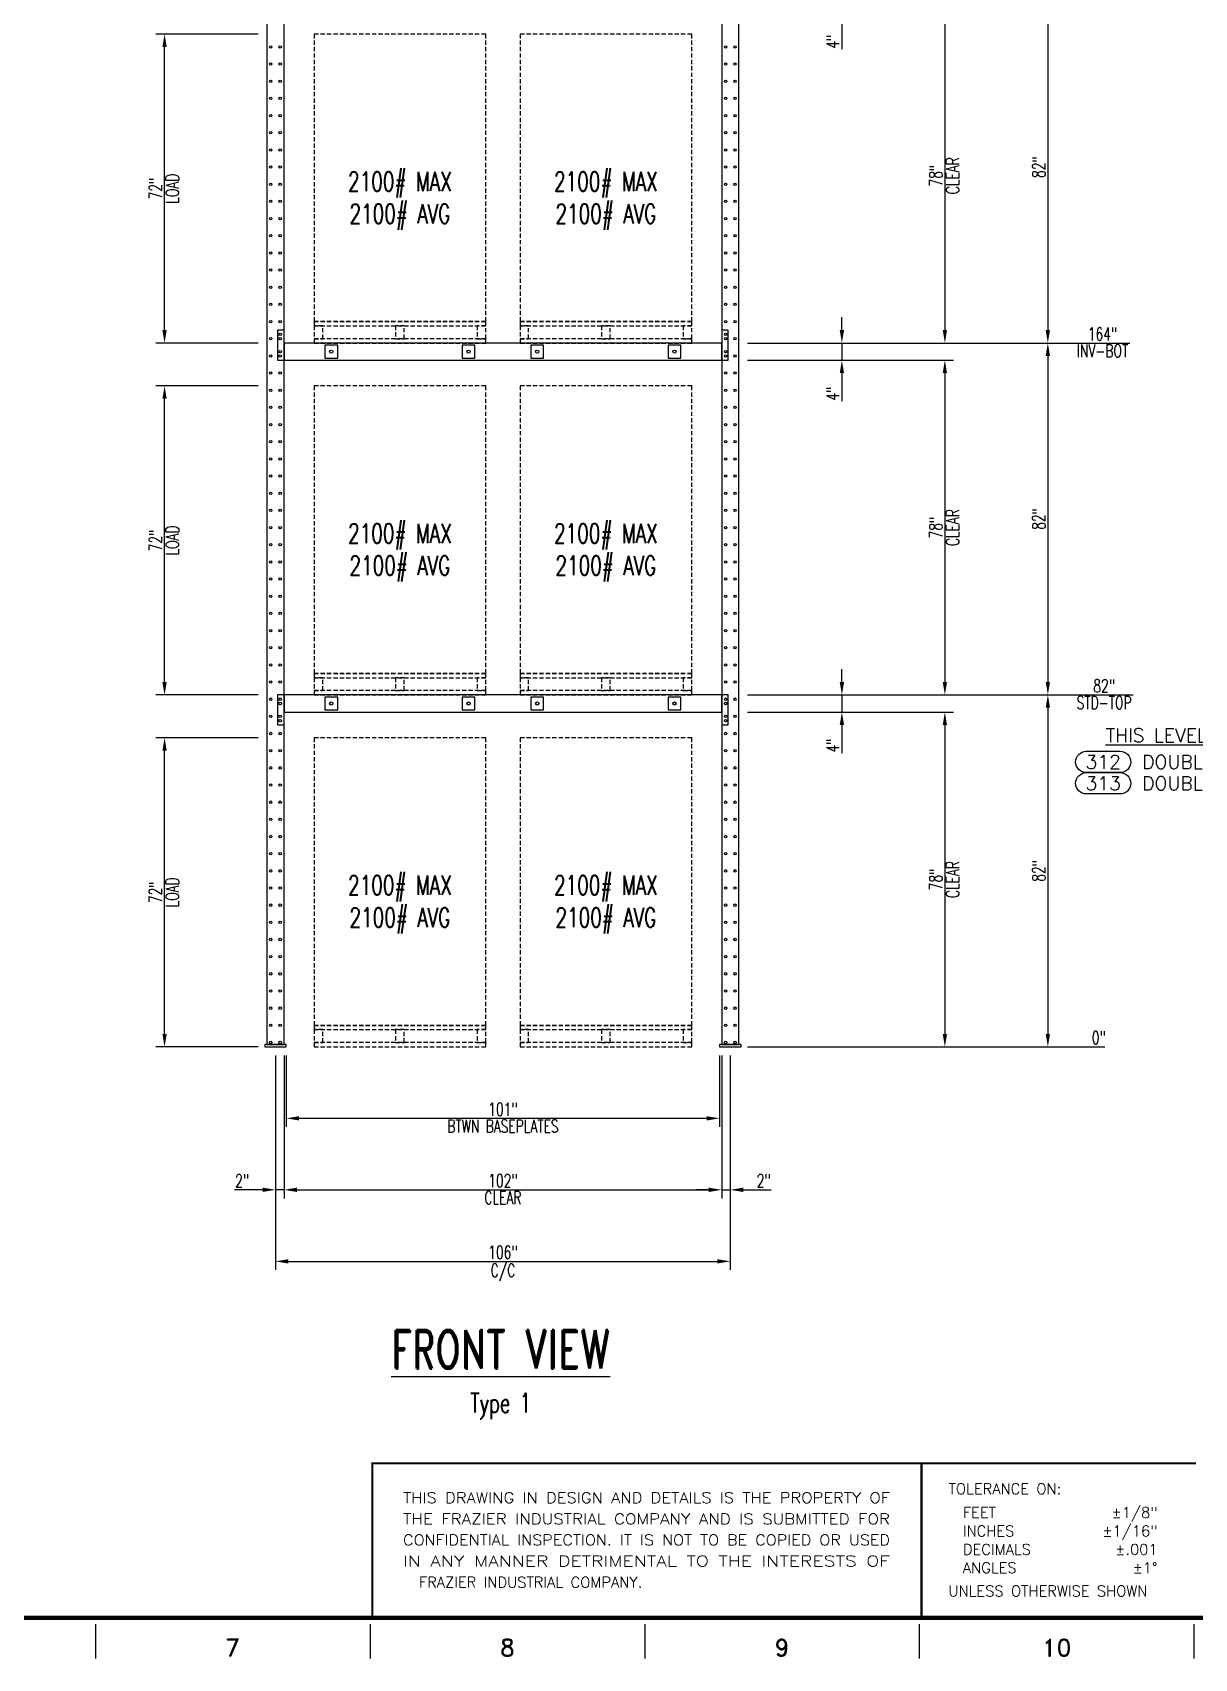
# Model space of a CAD drawing. Extents: x -74 to 970, y -160 to 534.
# Drawn here: x 305.7 to 576.5, y -142.5 to 236.4 of the extents above; entities that cross this region are included whole.
import ezdxf
from ezdxf.enums import TextEntityAlignment as Align

# ---------------------------------------------------------------- set-up
doc = ezdxf.new("R2010")
doc.units = 0
doc.header["$LTSCALE"] = 8
doc.header["$MEASUREMENT"] = 0
doc.linetypes.add('HIDDEN2', pattern=[0.1875, 0.125, -0.0625])
doc.layers.get('DEFPOINTS').update_dxf_attribs({"linetype": 'CONTINUOUS'})
for name, color, linetype in [('BORD', 15, 'CONTINUOUS'), ('FDIM', 2, 'CONTINUOUS'), ('RACKDIM', 7, 'CONTINUOUS'), ('RACKLABEL', 7, 'CONTINUOUS'), ('RACKLOAD', 254, 'HIDDEN2'), ('RACKPALLET', 254, 'HIDDEN2'), ('RACKSHELF', 20, 'CONTINUOUS'), ('RACKUPRIGHT', 180, 'CONTINUOUS'), ('TEXTL', 3, 'CONTINUOUS')]:
    doc.layers.add(name, color=color, linetype=linetype)
doc.styles.add('2thirds', font='romans.shx', dxfattribs={"width": 0.7})
doc.styles.add('DCMARCH', font='stylu.ttf', dxfattribs={"width": 0.75, "oblique": 15})
doc.styles.add('ROMAND', font='ROMAND')
doc.styles.add('SIMPLEX', font='SIMPLEX')
doc.styles.add('TXT06', font='ROMAND', dxfattribs={"bigfont": 'SPECIAL'})
doc.dimstyles.new('2tfrac16', dxfattribs={"dimscale": 32, "dimtxt": 0.0938, "dimasz": 0.0938, "dimexe": 0.0625, "dimexo": 0.0625, "dimgap": 0.01, "dimtad": 1, "dimdec": 4, "dimzin": 1, "dimdsep": 46, "dimlunit": 5, "dimtxsty": '2thirds', "dimcen": 0.09, "dimclrd": 256, "dimclre": 256, "dimclrt": 256, "dimadec": 0, "dimazin": 0, "dimtfac": 0.75, "dimtdec": 4, "dimtmove": 0, "dimatfit": 0, "dimfxl": 1, "dimfrac": 2, "dimtolj": 1, "dimtzin": 0, "dimarcsym": 0})

# ---------------------------------------------------------------- blocks, each defined once
blk = doc.blocks.new('*D39')
at = {"layer": 'DEFPOINTS', "color": 0}
for p in [(362.32, 0), (468.32, 0), (468.32, -50)]:
    blk.add_point(p, dxfattribs=at)
at = {"layer": 'RACKDIM', "lineweight": -2}
for p, q in [((362.32, -2), (362.32, -52)), ((468.32, -2), (468.32, -52)), ((365.32, -50), (465.31, -50))]:
    blk.add_line(p, q, dxfattribs=at)
at = {"layer": 'RACKDIM'}
for points in [[(365.32, -49.5), (365.32, -50.5), (362.32, -50)], [(465.31, -49.5), (465.31, -50.5), (468.32, -50)]]:
    blk.add_solid(points, dxfattribs=at)
at = {"layer": 'RACKDIM', "char_height": 3.002, "attachment_point": 5, "style": '2thirds'}
for s, insert in [('\\A1;106"', (415.32, -47.89)), ('\\A1;C/C', (415.32, -52.61))]:
    blk.add_mtext(s, dxfattribs=dict(at, insert=insert))
blk = doc.blocks.new('*D40')
at = {"layer": 'DEFPOINTS', "color": 0}
for p in [(364.32, 0), (466.32, 0), (466.32, -33.33)]:
    blk.add_point(p, dxfattribs=at)
at = {"layer": 'RACKDIM', "lineweight": -2}
for p, q in [((364.32, -2), (364.32, -35.33)), ((466.32, -2), (466.32, -35.33)), ((367.32, -33.33), (463.31, -33.33))]:
    blk.add_line(p, q, dxfattribs=at)
at = {"layer": 'RACKDIM'}
for points in [[(367.32, -32.83), (367.32, -33.83), (364.32, -33.33)], [(463.31, -32.83), (463.31, -33.83), (466.32, -33.33)]]:
    blk.add_solid(points, dxfattribs=at)
at = {"layer": 'RACKDIM', "char_height": 3.002, "attachment_point": 5, "style": '2thirds'}
for s, insert in [('\\A1;102"', (415.32, -31.22)), ('\\A1;CLEAR', (415.32, -35.15))]:
    blk.add_mtext(s, dxfattribs=dict(at, insert=insert))
blk = doc.blocks.new('*D41')
at = {"layer": 'DEFPOINTS', "color": 0}
for p in [(362.32, 0), (364.32, 0), (362.32, -33.33)]:
    blk.add_point(p, dxfattribs=at)
at = {"layer": 'RACKDIM', "lineweight": -2}
for p, q in [((362.32, -2), (362.32, -35.33)), ((364.32, -2), (364.32, -35.33)), ((359.31, -33.33), (352.77, -33.33)), ((364.32, -33.33), (362.32, -33.33)), ((367.32, -33.33), (370.32, -33.33))]:
    blk.add_line(p, q, dxfattribs=at)
at = {"layer": 'RACKDIM'}
for points in [[(359.31, -32.83), (359.31, -33.83), (362.32, -33.33)], [(367.32, -32.83), (367.32, -33.83), (364.32, -33.33)]]:
    blk.add_solid(points, dxfattribs=at)
at = {"layer": 'RACKDIM', "insert": (354.54, -31.22), "char_height": 3.002, "attachment_point": 5, "style": '2thirds'}
blk.add_mtext('\\A1;2"', dxfattribs=at)
blk = doc.blocks.new('*D42')
at = {"layer": 'DEFPOINTS', "color": 0}
for p in [(466.32, 0), (468.32, 0), (468.32, -33.33)]:
    blk.add_point(p, dxfattribs=at)
at = {"layer": 'RACKDIM', "lineweight": -2}
for p, q in [((466.32, -2), (466.32, -35.33)), ((468.32, -2), (468.32, -35.33)), ((463.31, -33.33), (460.31, -33.33)), ((466.32, -33.33), (468.32, -33.33)), ((471.32, -33.33), (477.86, -33.33))]:
    blk.add_line(p, q, dxfattribs=at)
at = {"layer": 'RACKDIM'}
for points in [[(463.31, -32.83), (463.31, -33.83), (466.32, -33.33)], [(471.32, -32.83), (471.32, -33.83), (468.32, -33.33)]]:
    blk.add_solid(points, dxfattribs=at)
at = {"layer": 'RACKDIM', "insert": (476.09, -31.22), "char_height": 3.002, "attachment_point": 5, "style": '2thirds'}
blk.add_mtext('\\A1;2"', dxfattribs=at)
blk = doc.blocks.new('*D43')
at = {"layer": 'DEFPOINTS', "color": 0}
for p in [(364.82, 0), (465.82, 0), (465.82, -16.67)]:
    blk.add_point(p, dxfattribs=at)
at = {"layer": 'RACKDIM', "lineweight": -2}
for p, q in [((364.82, -2), (364.82, -18.67)), ((465.82, -2), (465.82, -18.67)), ((367.82, -16.67), (462.81, -16.67))]:
    blk.add_line(p, q, dxfattribs=at)
at = {"layer": 'RACKDIM'}
for points in [[(367.82, -16.17), (367.82, -17.17), (364.82, -16.67)], [(462.81, -16.17), (462.81, -17.17), (465.82, -16.67)]]:
    blk.add_solid(points, dxfattribs=at)
at = {"layer": 'RACKDIM', "attachment_point": 5, "style": '2thirds'}
for s, insert, char_height in [('\\A1;101"', (415.32, -14.56), 3.002), ('\\A1;BTWN BASEPLATES', (415.32, -18.49), 3.0016)]:
    blk.add_mtext(s, dxfattribs=dict(at, insert=insert, char_height=char_height))
blk = doc.blocks.new('*D44')
at = {"layer": 'DEFPOINTS', "color": 0}
for p in [(364.32, 0), (470.82, 0), (552.41, 0)]:
    blk.add_point(p, dxfattribs=at)
at = {"layer": 'RACKDIM', "lineweight": -2}
blk.add_line((472.82, 0), (555.63, 0), dxfattribs=at)
at = {"layer": 'RACKDIM', "char_height": 3.002, "attachment_point": 5, "style": '2thirds'}
for s, insert in [('\\A1;0"', (554.18, 2.11)), ('\\A1;', (554.18, -1.82))]:
    blk.add_mtext(s, dxfattribs=dict(at, insert=insert))
blk = doc.blocks.new('*D45')
at = {"layer": 'DEFPOINTS', "color": 0}
for p in [(336.47, 72), (360.32, 72), (360.32, 0)]:
    blk.add_point(p, dxfattribs=at)
at = {"layer": 'RACKDIM', "lineweight": -2}
for p, q in [((358.32, 72), (334.47, 72)), ((336.47, 3), (336.47, 69)), ((358.32, 0), (334.47, 0))]:
    blk.add_line(p, q, dxfattribs=at)
at = {"layer": 'RACKDIM'}
for points in [[(335.97, 69), (336.97, 69), (336.47, 72)], [(335.97, 3), (336.97, 3), (336.47, 0)]]:
    blk.add_solid(points, dxfattribs=at)
at = {"layer": 'RACKDIM', "char_height": 3.002, "attachment_point": 5, "rotation": 89.9998, "style": '2thirds'}
for s, insert in [('\\A1;72"', (334.36, 36)), ('\\A1;LOAD', (338.29, 36))]:
    blk.add_mtext(s, dxfattribs=dict(at, insert=insert))
blk = doc.blocks.new('*D46')
at = {"layer": 'DEFPOINTS', "color": 0}
for p in [(470.32, 82), (470.32, 78), (494.32, 78)]:
    blk.add_point(p, dxfattribs=at)
at = {"layer": 'RACKDIM', "lineweight": -2}
for p, q in [((494.32, 85), (494.32, 88)), ((472.32, 82), (496.32, 82)), ((494.32, 82), (494.32, 78)), ((472.32, 78), (496.32, 78)), ((494.32, 75), (494.32, 68.46))]:
    blk.add_line(p, q, dxfattribs=at)
at = {"layer": 'RACKDIM'}
for points in [[(493.82, 85), (494.82, 85), (494.32, 82)], [(493.82, 75), (494.82, 75), (494.32, 78)]]:
    blk.add_solid(points, dxfattribs=at)
at = {"layer": 'RACKDIM', "insert": (492.21, 70.23), "char_height": 3.002, "attachment_point": 5, "rotation": 89.9998, "style": '2thirds'}
blk.add_mtext('\\A1;4"', dxfattribs=at)
blk = doc.blocks.new('*D47')
at = {"layer": 'DEFPOINTS', "color": 0}
for p in [(470.32, 78), (470.32, 0), (518.32, 0)]:
    blk.add_point(p, dxfattribs=at)
at = {"layer": 'RACKDIM', "lineweight": -2}
for p, q in [((472.32, 78), (520.32, 78)), ((518.32, 75), (518.32, 3)), ((472.32, 0), (520.32, 0))]:
    blk.add_line(p, q, dxfattribs=at)
at = {"layer": 'RACKDIM'}
for points in [[(517.82, 75), (518.82, 75), (518.32, 78)], [(517.82, 3), (518.82, 3), (518.32, 0)]]:
    blk.add_solid(points, dxfattribs=at)
at = {"layer": 'RACKDIM', "char_height": 3.002, "attachment_point": 5, "rotation": 89.9998, "style": '2thirds'}
for s, insert in [('\\A1;CLEAR', (520.14, 39)), ('\\A1;78"', (516.21, 39))]:
    blk.add_mtext(s, dxfattribs=dict(at, insert=insert))
blk = doc.blocks.new('*D48')
at = {"layer": 'DEFPOINTS', "color": 0}
for p in [(470.32, 82), (470.32, 0), (542.32, 0)]:
    blk.add_point(p, dxfattribs=at)
at = {"layer": 'RACKDIM', "lineweight": -2}
for p, q in [((472.32, 82), (544.32, 82)), ((542.32, 79), (542.32, 3)), ((472.32, 0), (544.32, 0))]:
    blk.add_line(p, q, dxfattribs=at)
at = {"layer": 'RACKDIM'}
for points in [[(541.82, 79), (542.82, 79), (542.32, 82)], [(541.82, 3), (542.82, 3), (542.32, 0)]]:
    blk.add_solid(points, dxfattribs=at)
at = {"layer": 'RACKDIM', "insert": (540.21, 41), "char_height": 3.002, "attachment_point": 5, "rotation": 89.9998, "style": '2thirds'}
blk.add_mtext('\\A1;82"', dxfattribs=at)
blk = doc.blocks.new('*D49')
at = {"layer": 'DEFPOINTS', "color": 0}
for p in [(470.32, 82), (548.32, 82), (364.32, 0)]:
    blk.add_point(p, dxfattribs=at)
at = {"layer": 'RACKDIM', "lineweight": -2}
blk.add_line((472.32, 82), (562.24, 82), dxfattribs=at)
at = {"layer": 'RACKDIM', "attachment_point": 5, "style": '2thirds'}
for s, insert, char_height in [('\\A1;82"', (555.44, 84.11), 3.002), ('\\A1;STD-TOP', (555.44, 80.18), 3.0016)]:
    blk.add_mtext(s, dxfattribs=dict(at, insert=insert, char_height=char_height))
blk = doc.blocks.new('*D50')
at = {"layer": 'DEFPOINTS', "color": 0}
for p in [(336.47, 154), (360.32, 154), (360.32, 82)]:
    blk.add_point(p, dxfattribs=at)
at = {"layer": 'RACKDIM', "lineweight": -2}
for p, q in [((358.32, 154), (334.47, 154)), ((336.47, 85), (336.47, 151)), ((358.32, 82), (334.47, 82))]:
    blk.add_line(p, q, dxfattribs=at)
at = {"layer": 'RACKDIM'}
for points in [[(335.97, 151), (336.97, 151), (336.47, 154)], [(335.97, 85), (336.97, 85), (336.47, 82)]]:
    blk.add_solid(points, dxfattribs=at)
at = {"layer": 'RACKDIM', "char_height": 3.002, "attachment_point": 5, "rotation": 89.9998, "style": '2thirds'}
for s, insert in [('\\A1;72"', (334.36, 118)), ('\\A1;LOAD', (338.29, 118))]:
    blk.add_mtext(s, dxfattribs=dict(at, insert=insert))
blk = doc.blocks.new('*D51')
at = {"layer": 'DEFPOINTS', "color": 0}
for p in [(470.32, 164), (470.32, 160), (494.32, 160)]:
    blk.add_point(p, dxfattribs=at)
at = {"layer": 'RACKDIM', "lineweight": -2}
for p, q in [((494.32, 167), (494.32, 170)), ((472.32, 164), (496.32, 164)), ((494.32, 164), (494.32, 160)), ((472.32, 160), (496.32, 160)), ((494.32, 157), (494.32, 150.46))]:
    blk.add_line(p, q, dxfattribs=at)
at = {"layer": 'RACKDIM'}
for points in [[(493.82, 167), (494.82, 167), (494.32, 164)], [(493.82, 157), (494.82, 157), (494.32, 160)]]:
    blk.add_solid(points, dxfattribs=at)
at = {"layer": 'RACKDIM', "insert": (492.21, 152.23), "char_height": 3.002, "attachment_point": 5, "rotation": 89.9998, "style": '2thirds'}
blk.add_mtext('\\A1;4"', dxfattribs=at)
blk = doc.blocks.new('*D52')
at = {"layer": 'DEFPOINTS', "color": 0}
for p in [(470.32, 160), (470.32, 82), (518.32, 82)]:
    blk.add_point(p, dxfattribs=at)
at = {"layer": 'RACKDIM', "lineweight": -2}
for p, q in [((472.32, 160), (520.32, 160)), ((518.32, 157), (518.32, 85)), ((472.32, 82), (520.32, 82))]:
    blk.add_line(p, q, dxfattribs=at)
at = {"layer": 'RACKDIM'}
for points in [[(517.82, 157), (518.82, 157), (518.32, 160)], [(517.82, 85), (518.82, 85), (518.32, 82)]]:
    blk.add_solid(points, dxfattribs=at)
at = {"layer": 'RACKDIM', "char_height": 3.002, "attachment_point": 5, "rotation": 89.9998, "style": '2thirds'}
for s, insert in [('\\A1;CLEAR', (520.14, 121)), ('\\A1;78"', (516.21, 121))]:
    blk.add_mtext(s, dxfattribs=dict(at, insert=insert))
blk = doc.blocks.new('*D53')
at = {"layer": 'DEFPOINTS', "color": 0}
for p in [(470.32, 164), (470.32, 82), (542.32, 82)]:
    blk.add_point(p, dxfattribs=at)
at = {"layer": 'RACKDIM', "lineweight": -2}
for p, q in [((472.32, 164), (544.32, 164)), ((542.32, 161), (542.32, 85)), ((472.32, 82), (544.32, 82))]:
    blk.add_line(p, q, dxfattribs=at)
at = {"layer": 'RACKDIM'}
for points in [[(541.82, 161), (542.82, 161), (542.32, 164)], [(541.82, 85), (542.82, 85), (542.32, 82)]]:
    blk.add_solid(points, dxfattribs=at)
at = {"layer": 'RACKDIM', "insert": (540.21, 123), "char_height": 3.002, "attachment_point": 5, "rotation": 89.9998, "style": '2thirds'}
blk.add_mtext('\\A1;82"', dxfattribs=at)
blk = doc.blocks.new('*D54')
at = {"layer": 'DEFPOINTS', "color": 0}
for p in [(470.32, 164), (548.32, 164), (364.32, 0)]:
    blk.add_point(p, dxfattribs=at)
at = {"layer": 'RACKDIM', "lineweight": -2}
blk.add_line((472.32, 164), (561.44, 164), dxfattribs=at)
at = {"layer": 'RACKDIM', "attachment_point": 5, "style": '2thirds'}
for s, insert, char_height in [('\\A1;164"', (555.04, 166.11), 3.002), ('\\A1;INV-BOT', (555.04, 162.18), 3.0016)]:
    blk.add_mtext(s, dxfattribs=dict(at, insert=insert, char_height=char_height))
blk = doc.blocks.new('*D55')
at = {"layer": 'DEFPOINTS', "color": 0}
for p in [(336.47, 236), (360.32, 236), (360.32, 164)]:
    blk.add_point(p, dxfattribs=at)
at = {"layer": 'RACKDIM', "lineweight": -2}
for p, q in [((358.32, 236), (334.47, 236)), ((336.47, 167), (336.47, 233)), ((358.32, 164), (334.47, 164))]:
    blk.add_line(p, q, dxfattribs=at)
at = {"layer": 'RACKDIM'}
for points in [[(335.97, 233), (336.97, 233), (336.47, 236)], [(335.97, 167), (336.97, 167), (336.47, 164)]]:
    blk.add_solid(points, dxfattribs=at)
at = {"layer": 'RACKDIM', "char_height": 3.002, "attachment_point": 5, "rotation": 89.9998, "style": '2thirds'}
for s, insert in [('\\A1;72"', (334.36, 200)), ('\\A1;LOAD', (338.29, 200))]:
    blk.add_mtext(s, dxfattribs=dict(at, insert=insert))
blk = doc.blocks.new('*D56')
at = {"layer": 'DEFPOINTS', "color": 0}
for p in [(470.32, 246), (470.32, 242), (494.32, 242)]:
    blk.add_point(p, dxfattribs=at)
at = {"layer": 'RACKDIM', "lineweight": -2}
for p, q in [((494.32, 249), (494.32, 252)), ((472.32, 246), (496.32, 246)), ((494.32, 246), (494.32, 242)), ((472.32, 242), (496.32, 242)), ((494.32, 239), (494.32, 232.46))]:
    blk.add_line(p, q, dxfattribs=at)
at = {"layer": 'RACKDIM'}
for points in [[(493.82, 249), (494.82, 249), (494.32, 246)], [(493.82, 239), (494.82, 239), (494.32, 242)]]:
    blk.add_solid(points, dxfattribs=at)
at = {"layer": 'RACKDIM', "insert": (492.21, 234.23), "char_height": 3.002, "attachment_point": 5, "rotation": 89.9998, "style": '2thirds'}
blk.add_mtext('\\A1;4"', dxfattribs=at)
blk = doc.blocks.new('*D57')
at = {"layer": 'DEFPOINTS', "color": 0}
for p in [(470.32, 242), (470.32, 164), (518.32, 164)]:
    blk.add_point(p, dxfattribs=at)
at = {"layer": 'RACKDIM', "lineweight": -2}
for p, q in [((472.32, 242), (520.32, 242)), ((518.32, 239), (518.32, 167)), ((472.32, 164), (520.32, 164))]:
    blk.add_line(p, q, dxfattribs=at)
at = {"layer": 'RACKDIM'}
for points in [[(517.82, 239), (518.82, 239), (518.32, 242)], [(517.82, 167), (518.82, 167), (518.32, 164)]]:
    blk.add_solid(points, dxfattribs=at)
at = {"layer": 'RACKDIM', "char_height": 3.002, "attachment_point": 5, "rotation": 89.9998, "style": '2thirds'}
for s, insert in [('\\A1;78"', (516.21, 203)), ('\\A1;CLEAR', (520.14, 203))]:
    blk.add_mtext(s, dxfattribs=dict(at, insert=insert))
blk = doc.blocks.new('*D58')
at = {"layer": 'DEFPOINTS', "color": 0}
for p in [(470.32, 246), (470.32, 164), (542.32, 164)]:
    blk.add_point(p, dxfattribs=at)
at = {"layer": 'RACKDIM', "lineweight": -2}
for p, q in [((472.32, 246), (544.32, 246)), ((542.32, 243), (542.32, 167)), ((472.32, 164), (544.32, 164))]:
    blk.add_line(p, q, dxfattribs=at)
at = {"layer": 'RACKDIM'}
for points in [[(541.82, 243), (542.82, 243), (542.32, 246)], [(541.82, 167), (542.82, 167), (542.32, 164)]]:
    blk.add_solid(points, dxfattribs=at)
at = {"layer": 'RACKDIM', "insert": (540.21, 205), "char_height": 3.002, "attachment_point": 5, "rotation": 89.9998, "style": '2thirds'}
blk.add_mtext('\\A1;82"', dxfattribs=at)
blk = doc.blocks.new('*D59')
at = {"layer": 'DEFPOINTS', "color": 0}
for p in [(470.32, 246), (548.32, 246), (364.32, 0)]:
    blk.add_point(p, dxfattribs=at)
at = {"layer": 'RACKDIM', "lineweight": -2}
blk.add_line((472.32, 246), (562.24, 246), dxfattribs=at)
at = {"layer": 'RACKDIM', "attachment_point": 5, "style": '2thirds'}
for s, insert, char_height in [('\\A1;246"', (555.44, 248.11), 3.002), ('\\A1;STD-TOP', (555.44, 244.18), 3.0016)]:
    blk.add_mtext(s, dxfattribs=dict(at, insert=insert, char_height=char_height))
blk = doc.blocks.new('*D64')
at = {"layer": 'DEFPOINTS', "color": 0}
for p in [(470.32, 328), (548.32, 328), (364.32, 0)]:
    blk.add_point(p, dxfattribs=at)
at = {"layer": 'RACKDIM', "lineweight": -2}
blk.add_line((472.32, 328), (561.44, 328), dxfattribs=at)
at = {"layer": 'RACKDIM', "attachment_point": 5, "style": '2thirds'}
for s, insert, char_height in [('\\A1;328"', (555.04, 330.11), 3.002), ('\\A1;INV-BOT', (555.04, 326.18), 3.0016)]:
    blk.add_mtext(s, dxfattribs=dict(at, insert=insert, char_height=char_height))
blk = doc.blocks.new('*D69')
at = {"layer": 'DEFPOINTS', "color": 0}
for p in [(470.32, 410), (548.32, 410), (364.32, 0)]:
    blk.add_point(p, dxfattribs=at)
at = {"layer": 'RACKDIM', "lineweight": -2}
blk.add_line((472.32, 410), (562.24, 410), dxfattribs=at)
at = {"layer": 'RACKDIM', "attachment_point": 5, "style": '2thirds'}
for s, insert, char_height in [('\\A1;410"', (555.44, 412.11), 3.002), ('\\A1;STD-TOP', (555.44, 408.18), 3.0016)]:
    blk.add_mtext(s, dxfattribs=dict(at, insert=insert, char_height=char_height))
blk = doc.blocks.new('*D76')
at = {"layer": 'DEFPOINTS', "color": 0}
for p in [(330.47, 482), (360.32, 482), (364.32, 0)]:
    blk.add_point(p, dxfattribs=at)
at = {"layer": 'RACKDIM', "lineweight": -2}
for p, q in [((336.47, 482), (314.74, 482)), ((342.47, 482), (336.47, 482)), ((358.32, 482), (342.47, 482))]:
    blk.add_line(p, q, dxfattribs=at)
at = {"layer": 'RACKDIM', "char_height": 3.002, "attachment_point": 5, "style": '2thirds'}
for s, insert in [('\\A1;482"', (322.44, 484.11)), ('\\A1;TOP OF\\PTOP LOAD', (322.44, 477.68))]:
    blk.add_mtext(s, dxfattribs=dict(at, insert=insert))
blk = doc.blocks.new('*D77')
at = {"layer": 'DEFPOINTS', "color": 0}
for p in [(490.32, 488), (518.32, 488), (364.32, 0)]:
    blk.add_point(p, dxfattribs=at)
at = {"layer": 'RACKDIM', "lineweight": -2}
blk.add_line((492.32, 488), (545.75, 488), dxfattribs=at)
at = {"layer": 'RACKDIM', "attachment_point": 5, "style": '2thirds'}
for s, insert, char_height in [('\\A1;???', (532.19, 489.82), 3.002), ('\\A1;OVERHEAD CLEAR', (532.19, 486.18), 3.0016)]:
    blk.add_mtext(s, dxfattribs=dict(at, insert=insert, char_height=char_height))
blk = doc.blocks.new('sbord_d')
at = {"layer": 'BORD'}
for p, q in [((12, -0.062), (12, -0.312)), ((14, -0.062), (14, -0.312)), ((16, -0.062), (16, -0.312)), ((18, -0.062), (18, -0.312)), ((20, -0.062), (20, -0.312))]:
    blk.add_line(p, q, dxfattribs=at)
at = {"layer": 'BORD', "const_width": 0.0313}
blk.add_lwpolyline([(-0.016, -0.016), (32.016, -0.016), (32.016, 20.016), (-0.016, 20.016)], close=True, dxfattribs=at)
at = {"layer": 'BORD', "const_width": 0.0156}
for points in [[(18.016, 1.109), (14.016, 1.109), (14.016, -0.016)], [(20.016, 1.109), (18.016, 1.109), (18.016, -0.016)]]:
    blk.add_lwpolyline(points, dxfattribs=at)
at = {"layer": 'BORD', "style": 'SIMPLEX'}
for s, height, p in [('TOLERANCE ON:', 0.07812, (18.213, 0.884)), ('FEET', 0.0781, (18.317, 0.711)), ('INCHES', 0.0781, (18.317, 0.577)), ('DECIMALS', 0.0781, (18.317, 0.443)), ('ANGLES', 0.0781, (18.317, 0.309)), ('UNLESS OTHERWISE SHOWN', 0.07812, (18.212, 0.14))]:
    blk.add_text(s, height=height, dxfattribs=at).set_placement(p)
for s, width, p, p2 in [('THIS DRAWING IN DESIGN AND DETAILS IS THE PROPERTY OF', 0.958828, (14.24, 0.819), (17.786, 0.819)), ('THE FRAZIER INDUSTRIAL COMPANY AND IS SUBMITTED FOR', 0.982552, (14.24, 0.665), (17.786, 0.665)), ('CONFIDENTIAL INSPECTION. IT IS NOT TO BE COPIED OR USED', 0.947391, (14.24, 0.512), (17.786, 0.512)), ('IN ANY MANNER DETRIMENTAL TO THE INTERESTS OF', 1.101821, (14.24, 0.358), (17.786, 0.358))]:
    blk.add_text(s, height=0.07812, dxfattribs=dict(at, width=width)).set_placement(p, p2, align=Align.FIT)
for s, p in [('%%p1/8"', (19.735, 0.711)), ('%%p1/16"', (19.735, 0.577)), ('%%p.001', (19.735, 0.443)), ('%%p1%%d', (19.735, 0.309))]:
    blk.add_text(s, height=0.0781, dxfattribs=at).set_placement(p, align=Align.RIGHT)
blk.add_text('FRAZIER INDUSTRIAL COMPANY.', height=0.07812, dxfattribs=at).set_placement((15.169, 0.204), align=Align.CENTER)
at = {"layer": 'BORD', "style": 'ROMAND'}
for s, p in [('7', (13, -0.234)), ('8', (15, -0.234)), ('9', (17, -0.234)), ('10', (19, -0.234))]:
    blk.add_text(s, height=0.125, dxfattribs=at).set_placement(p, align=Align.MIDDLE)
at = {"layer": 'TEXTL', "flags": 8}
for tag, height, style, p in [('TITLE1', 0.156, 'SIMPLEX', (30.266, 2.776)), ('TITLE2', 0.156, 'SIMPLEX', (30.266, 2.443)), ('CHK', 0.0938, 'SIMPLEX', (29.828, 0.883)), ('APP', 0.0938, 'SIMPLEX', (30.703, 0.883)), ('JOB#', 0.125, 'ROMAND', (30.12, 0.133)), ('SHT', 0.125, 'ROMAND', (31.193, 0.133)), ('REV', 0.125, 'ROMAND', (31.789, 0.133))]:
    blk.add_attdef(tag, text='', height=height, dxfattribs=dict(at, style=style)).set_placement(p, align=Align.MIDDLE)
at = {"layer": 'TEXTL', "style": 'SIMPLEX', "flags": 8}
for tag, height, p in [('CUSTOMER', 0.156, (30.266, 1.697)), ('LOCATION', 0.125, (30.266, 1.364)), ('REVC', 0.0781, (20.259, 0.945)), ('CCHK', 0.0781, (27.255, 0.943)), ('REVB', 0.0781, (20.259, 0.695)), ('BCHK', 0.0781, (27.255, 0.683)), ('REVA', 0.0781, (20.259, 0.445)), ('ACHK', 0.0781, (27.255, 0.443))]:
    blk.add_attdef(tag, text='', height=height, dxfattribs=at).set_placement(p, align=Align.CENTER)
at = {"layer": 'TEXTL', "flags": 8}
for tag, p, height, style in [('REVCDESC', (20.625, 0.943), 0.0781, 'SIMPLEX'), ('REVBDESC', (20.625, 0.683), 0.0781, 'SIMPLEX'), ('REVADESC', (20.625, 0.443), 0.0781, 'SIMPLEX'), ('DWG#', (30.055, -0.566), 0.0938, 'ROMAND')]:
    blk.add_attdef(tag, p, '', height=height, dxfattribs=dict(at, style=style))
at = {"layer": 'TEXTL', "style": 'DCMARCH', "oblique": 15, "width": 0.75, "flags": 8}
for tag, p in [('CBY', (26.755, 0.943)), ('BBY', (26.755, 0.683)), ('ABY', (26.755, 0.443))]:
    blk.add_attdef(tag, text='', height=0.0781, dxfattribs=at).set_placement(p, align=Align.CENTER)
at = {"layer": 'TEXTL', "style": 'SIMPLEX', "flags": 8}
for tag, height, width, p, p2 in [('CAPP', 0.0781, 1.292308, (27.588, 0.944), (27.963, 0.944)), ('CDT', 0.0781, 1.866, (28.071, 0.943), (28.46, 0.943)), ('SCALE', 0.0938, 1.702732, (31.234, 0.837), (31.941, 0.837)), ('BAPP', 0.0781, 1.292308, (27.588, 0.683), (27.963, 0.683)), ('BDT', 0.0781, 1.866, (28.071, 0.683), (28.46, 0.683)), ('AAPP', 0.0781, 1.275949, (27.588, 0.443), (27.963, 0.443)), ('ADT', 0.0781, 1.833263, (28.071, 0.443), (28.46, 0.443)), ('DATE', 0.0938, 2.134634, (28.609, 0.462), (29.315, 0.462)), ('CHKDT', 0.0938, 1.555556, (29.484, 0.462), (30.172, 0.462)), ('APPDT', 0.0938, 1.555556, (30.359, 0.462), (31.047, 0.462)), ('PLOT#', 0.0938, 8.555556, (31.234, 0.462), (31.922, 0.462))]:
    blk.add_attdef(tag, text='', height=height, dxfattribs=dict(at, width=width)).set_placement(p, p2, align=Align.FIT)
at = {"layer": 'TEXTL', "style": 'DCMARCH', "oblique": 15, "width": 0.75, "flags": 8}
blk.add_attdef('DRBY', (28.593, 0.821), '', height=0.125, dxfattribs=at)

msp = doc.modelspace()

# ---------------------------------------------------------------- linework, layer by layer
at = {"layer": 'FDIM'}
for points in [[(551.28627, 63.89621, -1), (551.28627, 68.87981), (559.16327, 68.87981, -1), (559.16327, 63.89621)], [(551.28627, 58.91261, -1), (551.28627, 63.89621), (559.16327, 63.89621, -1), (559.16327, 58.91261)]]:
    msp.add_lwpolyline(points, format="xyb", close=True, dxfattribs=at)
at = {"layer": 'RACKLOAD'}
for points in [[(371.31655, 169), (411.31655, 169), (411.31655, 236), (371.31655, 236), (371.31655, 169)], [(419.31655, 169), (459.31655, 169), (459.31655, 236), (419.31655, 236), (419.31655, 169)], [(371.31655, 87), (411.31655, 87), (411.31655, 154), (371.31655, 154), (371.31655, 87)], [(419.31655, 87), (459.31655, 87), (459.31655, 154), (419.31655, 154), (419.31655, 87)], [(371.31655, 5), (411.31655, 5), (411.31655, 72), (371.31655, 72), (371.31655, 5)], [(419.31655, 5), (459.31655, 5), (459.31655, 72), (419.31655, 72), (419.31655, 5)]]:
    msp.add_lwpolyline(points, dxfattribs=at)
at = {"layer": 'RACKPALLET'}
for points in [[(371.31655, 168), (411.31655, 168), (411.31655, 169), (371.31655, 169), (371.31655, 168)], [(371.31655, 165), (373.31655, 165), (373.31655, 168), (371.31655, 168), (371.31655, 165)], [(390.31655, 165), (392.31655, 165), (392.31655, 168), (390.31655, 168), (390.31655, 165)], [(409.31655, 165), (411.31655, 165), (411.31655, 168), (409.31655, 168), (409.31655, 165)], [(419.31655, 168), (459.31655, 168), (459.31655, 169), (419.31655, 169), (419.31655, 168)], [(419.31655, 165), (421.31655, 165), (421.31655, 168), (419.31655, 168), (419.31655, 165)], [(438.31655, 165), (440.31655, 165), (440.31655, 168), (438.31655, 168), (438.31655, 165)], [(457.31655, 165), (459.31655, 165), (459.31655, 168), (457.31655, 168), (457.31655, 165)], [(371.31655, 164), (411.31655, 164), (411.31655, 165), (371.31655, 165), (371.31655, 164)], [(419.31655, 164), (459.31655, 164), (459.31655, 165), (419.31655, 165), (419.31655, 164)], [(371.31655, 86), (411.31655, 86), (411.31655, 87), (371.31655, 87), (371.31655, 86)], [(371.31655, 83), (373.31655, 83), (373.31655, 86), (371.31655, 86), (371.31655, 83)], [(390.31655, 83), (392.31655, 83), (392.31655, 86), (390.31655, 86), (390.31655, 83)], [(409.31655, 83), (411.31655, 83), (411.31655, 86), (409.31655, 86), (409.31655, 83)], [(419.31655, 86), (459.31655, 86), (459.31655, 87), (419.31655, 87), (419.31655, 86)], [(419.31655, 83), (421.31655, 83), (421.31655, 86), (419.31655, 86), (419.31655, 83)], [(438.31655, 83), (440.31655, 83), (440.31655, 86), (438.31655, 86), (438.31655, 83)], [(457.31655, 83), (459.31655, 83), (459.31655, 86), (457.31655, 86), (457.31655, 83)], [(371.31655, 82), (411.31655, 82), (411.31655, 83), (371.31655, 83), (371.31655, 82)], [(419.31655, 82), (459.31655, 82), (459.31655, 83), (419.31655, 83), (419.31655, 82)], [(371.31655, 4), (411.31655, 4), (411.31655, 5), (371.31655, 5), (371.31655, 4)], [(371.31655, 1), (373.31655, 1), (373.31655, 4), (371.31655, 4), (371.31655, 1)], [(390.31655, 1), (392.31655, 1), (392.31655, 4), (390.31655, 4), (390.31655, 1)], [(409.31655, 1), (411.31655, 1), (411.31655, 4), (409.31655, 4), (409.31655, 1)], [(419.31655, 4), (459.31655, 4), (459.31655, 5), (419.31655, 5), (419.31655, 4)], [(419.31655, 1), (421.31655, 1), (421.31655, 4), (419.31655, 4), (419.31655, 1)], [(438.31655, 1), (440.31655, 1), (440.31655, 4), (438.31655, 4), (438.31655, 1)], [(457.31655, 1), (459.31655, 1), (459.31655, 4), (457.31655, 4), (457.31655, 1)], [(371.31655, 0), (411.31655, 0), (411.31655, 1), (371.31655, 1), (371.31655, 0)], [(419.31655, 0), (459.31655, 0), (459.31655, 1), (419.31655, 1), (419.31655, 0)]]:
    msp.add_lwpolyline(points, dxfattribs=at)
at = {"layer": 'RACKSHELF'}
for points in [[(362.81655, 160), (364.31655, 160), (364.31655, 167), (362.81655, 167), (362.81655, 160)], [(466.31655, 160), (467.81655, 160), (467.81655, 167), (466.31655, 167), (466.31655, 160)], [(364.31655, 160), (466.31655, 160), (466.31655, 164), (364.31655, 164), (364.31655, 160)], [(373.81655, 160.5), (376.81655, 160.5), (376.81655, 163.5), (373.81655, 163.5), (373.81655, 160.5)], [(405.81655, 160.5), (408.81655, 160.5), (408.81655, 163.5), (405.81655, 163.5), (405.81655, 160.5)], [(421.81655, 160.5), (424.81655, 160.5), (424.81655, 163.5), (421.81655, 163.5), (421.81655, 160.5)], [(453.81655, 160.5), (456.81655, 160.5), (456.81655, 163.5), (453.81655, 163.5), (453.81655, 160.5)], [(362.81655, 75), (364.31655, 75), (364.31655, 82), (362.81655, 82), (362.81655, 75)], [(364.31655, 78), (466.31655, 78), (466.31655, 82), (364.31655, 82), (364.31655, 78)], [(373.81655, 78.5), (376.81655, 78.5), (376.81655, 81.5), (373.81655, 81.5), (373.81655, 78.5)], [(405.81655, 78.5), (408.81655, 78.5), (408.81655, 81.5), (405.81655, 81.5), (405.81655, 78.5)], [(421.81655, 78.5), (424.81655, 78.5), (424.81655, 81.5), (421.81655, 81.5), (421.81655, 78.5)], [(453.81655, 78.5), (456.81655, 78.5), (456.81655, 81.5), (453.81655, 81.5), (453.81655, 78.5)], [(466.31655, 75), (467.81655, 75), (467.81655, 82), (466.31655, 82), (466.31655, 75)]]:
    msp.add_lwpolyline(points, dxfattribs=at)
for centre, radius in [((363.4103, 166), 0.28125), ((363.4103, 165), 0.28125), ((467.2228, 166), 0.28125), ((467.2228, 165), 0.28125), ((363.4103, 162), 0.28125), ((363.4103, 161), 0.28125), ((375.31655, 162), 0.375), ((407.31655, 162), 0.375), ((423.31655, 162), 0.375), ((455.31655, 162), 0.375), ((467.2228, 162), 0.28125), ((467.2228, 161), 0.28125), ((363.4103, 81), 0.28125), ((363.4103, 80), 0.28125), ((375.31655, 80), 0.375), ((407.31655, 80), 0.375), ((423.31655, 80), 0.375), ((455.31655, 80), 0.375), ((467.2228, 81), 0.28125), ((467.2228, 80), 0.28125), ((363.4103, 77), 0.28125), ((363.4103, 76), 0.28125), ((467.2228, 77), 0.28125), ((467.2228, 76), 0.28125)]:
    msp.add_circle(centre, radius, dxfattribs=at)
at = {"layer": 'RACKUPRIGHT'}
for points in [[(360.31655, 0.5), (364.31655, 0.5), (364.31655, 410), (360.31655, 410), (360.31655, 0.5)], [(466.31655, 0.5), (470.31655, 0.5), (470.31655, 410), (466.31655, 410), (466.31655, 0.5)], [(359.81655, 0), (364.81655, 0), (364.81655, 0.5), (359.81655, 0.5), (359.81655, 0)], [(465.81655, 0), (470.81655, 0), (470.81655, 0.5), (465.81655, 0.5), (465.81655, 0)]]:
    msp.add_lwpolyline(points, dxfattribs=at)
for centre in [(361.2228, 233), (363.4103, 233), (467.2228, 233), (469.4103, 233), (361.2228, 229), (363.4103, 229), (467.2228, 229), (469.4103, 229), (361.2228, 225), (363.4103, 225), (467.2228, 225), (469.4103, 225), (361.2228, 221), (363.4103, 221), (467.2228, 221), (469.4103, 221), (361.2228, 217), (363.4103, 217), (467.2228, 217), (469.4103, 217), (361.2228, 213), (363.4103, 213), (467.2228, 213), (469.4103, 213), (361.2228, 209), (363.4103, 209), (467.2228, 209), (469.4103, 209), (361.2228, 205), (363.4103, 205), (467.2228, 205), (469.4103, 205), (361.2228, 201), (363.4103, 201), (467.2228, 201), (469.4103, 201), (361.2228, 197), (363.4103, 197), (467.2228, 197), (469.4103, 197), (361.2228, 193), (363.4103, 193), (467.2228, 193), (469.4103, 193), (361.2228, 189), (363.4103, 189), (467.2228, 189), (469.4103, 189), (361.2228, 185), (363.4103, 185), (467.2228, 185), (469.4103, 185), (361.2228, 181), (363.4103, 181), (467.2228, 181), (469.4103, 181), (361.2228, 177), (363.4103, 177), (467.2228, 177), (469.4103, 177), (361.2228, 173), (363.4103, 173), (467.2228, 173), (469.4103, 173), (361.2228, 169), (363.4103, 169), (467.2228, 169), (469.4103, 169), (361.2228, 165), (363.4103, 165), (467.2228, 165), (469.4103, 165), (361.2228, 161), (363.4103, 161), (467.2228, 161), (469.4103, 161), (361.2228, 157), (363.4103, 157), (467.2228, 157), (469.4103, 157), (361.2228, 153), (363.4103, 153), (467.2228, 153), (469.4103, 153), (361.2228, 149), (363.4103, 149), (467.2228, 149), (469.4103, 149), (361.2228, 145), (363.4103, 145), (467.2228, 145), (469.4103, 145), (361.2228, 141), (363.4103, 141), (467.2228, 141), (469.4103, 141), (361.2228, 137), (363.4103, 137), (467.2228, 137), (469.4103, 137), (361.2228, 133), (363.4103, 133), (467.2228, 133), (469.4103, 133), (361.2228, 129), (363.4103, 129), (467.2228, 129), (469.4103, 129), (361.2228, 125), (363.4103, 125), (467.2228, 125), (469.4103, 125), (361.2228, 121), (363.4103, 121), (467.2228, 121), (469.4103, 121), (361.2228, 117), (363.4103, 117), (467.2228, 117), (469.4103, 117), (361.2228, 113), (363.4103, 113), (467.2228, 113), (469.4103, 113), (361.2228, 109), (363.4103, 109), (467.2228, 109), (469.4103, 109), (361.2228, 105), (363.4103, 105), (467.2228, 105), (469.4103, 105), (361.2228, 101), (363.4103, 101), (467.2228, 101), (469.4103, 101), (361.2228, 97), (363.4103, 97), (467.2228, 97), (469.4103, 97), (361.2228, 93), (363.4103, 93), (467.2228, 93), (469.4103, 93), (361.2228, 89), (363.4103, 89), (467.2228, 89), (469.4103, 89), (361.2228, 85), (363.4103, 85), (467.2228, 85), (469.4103, 85), (361.2228, 81), (363.4103, 81), (467.2228, 81), (469.4103, 81), (361.2228, 77), (363.4103, 77), (467.2228, 77), (469.4103, 77), (361.2228, 73), (363.4103, 73), (467.2228, 73), (469.4103, 73), (361.2228, 69), (363.4103, 69), (467.2228, 69), (469.4103, 69), (361.2228, 65), (363.4103, 65), (467.2228, 65), (469.4103, 65), (361.2228, 61), (363.4103, 61), (467.2228, 61), (469.4103, 61), (361.2228, 57), (363.4103, 57), (467.2228, 57), (469.4103, 57), (361.2228, 53), (363.4103, 53), (467.2228, 53), (469.4103, 53), (361.2228, 49), (363.4103, 49), (467.2228, 49), (469.4103, 49), (361.2228, 45), (363.4103, 45), (467.2228, 45), (469.4103, 45), (361.2228, 41), (363.4103, 41), (467.2228, 41), (469.4103, 41), (361.2228, 37), (363.4103, 37), (467.2228, 37), (469.4103, 37), (361.2228, 33), (363.4103, 33), (467.2228, 33), (469.4103, 33), (361.2228, 29), (363.4103, 29), (467.2228, 29), (469.4103, 29), (361.2228, 25), (363.4103, 25), (467.2228, 25), (469.4103, 25), (361.2228, 21), (363.4103, 21), (467.2228, 21), (469.4103, 21), (361.2228, 17), (363.4103, 17), (467.2228, 17), (469.4103, 17), (361.2228, 13), (363.4103, 13), (467.2228, 13), (469.4103, 13), (361.2228, 9), (363.4103, 9), (467.2228, 9), (469.4103, 9), (361.2228, 5), (363.4103, 5), (467.2228, 5), (469.4103, 5), (361.2228, 1), (363.4103, 1), (467.2228, 1), (469.4103, 1)]:
    msp.add_circle(centre, 0.28125, dxfattribs=at)

# ---------------------------------------------------------------- block references
at = {"layer": 'RACKLOAD', "xscale": 32, "yscale": 32, "zscale": 32}
msp.add_blockref('sbord_d', (-63.63321, -132.54267), dxfattribs=at)

# ---------------------------------------------------------------- texts
at = {"layer": 'FDIM', "style": 'SIMPLEX'}
for s, p in [('%%UTHIS LEVEL ONLY', (555.7855, 72.58541)), ('DOUBLE DEEP - REAR', (564.28889, 66.38801)), ('DOUBLE DEEP - INTERIOR', (564.28889, 61.40441))]:
    msp.add_text(s, height=3.2, dxfattribs=at).set_placement(p, align=Align.MIDDLE_LEFT)
for s, p in [('312', (555.22477, 66.38801)), ('313', (555.22477, 61.40441))]:
    msp.add_text(s, height=3.2, dxfattribs=at).set_placement(p, align=Align.MIDDLE)
at = {"layer": 'RACKLABEL', "style": 'TXT06', "width": 0.7}
msp.add_text('%%uFRONT VIEW', height=9, dxfattribs=at).set_placement((414.81655, -74.99758), align=Align.CENTER)
at = {"layer": 'RACKLABEL', "insert": (414.81655, -83.74758), "char_height": 4.5, "width": 100, "attachment_point": 5, "style": '2thirds'}
msp.add_mtext('Type 1', dxfattribs=at)
at = {"layer": 'RACKLOAD', "char_height": 4.5, "width": 40, "attachment_point": 5, "style": '2thirds'}
for insert in [(391.31655, 197.14286), (439.31655, 197.14286), (391.31655, 115.14286), (439.31655, 115.14286), (391.31655, 33.14286), (439.31655, 33.14286)]:
    msp.add_mtext('2100# MAX 2100# AVG', dxfattribs=dict(at, insert=insert))

# ---------------------------------------------------------------- dimensions: what is measured, and where the dimension line sits
at = {"layer": 'RACKDIM'}
for feature_location, offset, origin, text, picture, middle in [((490.31655, 488), (28, 0), (364.31655, 0), '???\\XOVERHEAD CLEAR', '*D77', (532.19377, 488)), ((360.31655, 482), (-29.84846, 0.00009), (364.31655, 0), '<>\\XTOP OF\\PTOP LOAD', '*D76', (322.44398, 482.00009)), ((470.31655, 410), (78, 0), (364.31655, 0), '<>\\XSTD-TOP', '*D69', (555.44017, 410)), ((470.31655, 328), (78, 0), (364.31655, 0), '<>\\XINV-BOT', '*D64', (555.03996, 328)), ((470.31655, 246), (78, 0), (364.31655, 0), '<>\\XSTD-TOP', '*D59', (555.44017, 246)), ((470.31655, 164), (78, 0), (364.31655, 0), '<>\\XINV-BOT', '*D54', (555.03996, 164)), ((470.31655, 82), (78, 0), (364.31655, 0), '<>\\XSTD-TOP', '*D49', (555.44017, 82)), ((470.8165481365, 0.0000000003), (81.5967749975, 0), (364.3165481365, 0.0000000003), '<>\\X   ', '*D44', (554.1840964673, 0.0000000003))]:
    dim = msp.add_ordinate_dim(feature_location=feature_location, offset=offset, dtype=0, origin=origin, text=text, dimstyle='2tfrac16', override={"dimpost": '"'}, dxfattribs=at)
    dim.commit()
    dim.dimension.update_dxf_attribs({"geometry": picture, "text_midpoint": middle})
for base, p1, p2, picture, middle in [((494.31653, 241.99991), (470.31655, 246), (470.31655, 242), '*D56', (492.20984, 234.22595)), ((542.31625, 163.99974), (470.31655, 246), (470.31655, 164), '*D58', (540.20973, 204.99974)), ((494.31653, 159.99991), (470.31655, 164), (470.31655, 160), '*D51', (492.20984, 152.22595)), ((542.31625, 81.99974), (470.31655, 164), (470.31655, 82), '*D53', (540.20973, 122.99974)), ((494.31653, 77.99991), (470.31655, 82), (470.31655, 78), '*D46', (492.20984, 70.22595)), ((542.31625, -0.00026), (470.31655, 82), (470.31655, 0), '*D48', (540.20973, 40.99974))]:
    dim = msp.add_linear_dim(base=base, p1=p1, p2=p2, angle=269.9997895, dimstyle='2tfrac16', override={"dimpost": '"'}, dxfattribs=at)
    dim.commit()
    dim.dimension.update_dxf_attribs({"geometry": picture, "text_midpoint": middle})
for base, p1, p2, text, picture, middle in [((518.31625, 163.99982), (470.31655, 242), (470.31655, 164), '<>\\XCLEAR', '*D57', (518.31639, 202.99982)), ((336.46833, 236.00009), (360.31655, 164), (360.31655, 236), '<>\\XLOAD', '*D55', (336.4682, 200.00009)), ((518.31625, 81.99982), (470.31655, 160), (470.31655, 82), '<>\\XCLEAR', '*D52', (518.31639, 120.99982)), ((336.46833, 154.00009), (360.31655, 82), (360.31655, 154), '<>\\XLOAD', '*D50', (336.4682, 118.00009)), ((518.31625, -0.00018), (470.31655, 78), (470.31655, 0), '<>\\XCLEAR', '*D47', (518.31639, 38.99982)), ((336.46833, 72.00009), (360.31655, 0), (360.31655, 72), '<>\\XLOAD', '*D45', (336.4682, 36.00009))]:
    dim = msp.add_linear_dim(base=base, p1=p1, p2=p2, angle=269.9997895, text=text, dimstyle='2tfrac16', override={"dimpost": '"'}, dxfattribs=at)
    dim.commit()
    dim.dimension.update_dxf_attribs({"geometry": picture, "text_midpoint": middle})
for base, p1, p2, picture, middle in [((362.31655, -33.33164), (364.31655, 0), (362.31655, 0), '*D41', (354.54257, -31.22497)), ((468.31655, -33.33164), (466.31655, 0), (468.31655, 0), '*D42', (476.09052, -31.22497))]:
    dim = msp.add_linear_dim(base=base, p1=p1, p2=p2, dimstyle='2tfrac16', override={"dimpost": '"'}, dxfattribs=at)
    dim.commit()
    dim.dimension.update_dxf_attribs({"geometry": picture, "text_midpoint": middle})
for base, p1, p2, text, picture, middle in [((468.31655, -49.99886), (362.31655, 0), (468.31655, 0), '<>\\XC/C', '*D39', (415.31655, -49.99886)), ((466.31655, -33.33164), (364.31655, 0), (466.31655, 0), '<>\\XCLEAR', '*D40', (415.31655, -33.33164)), ((465.81655, -16.66582), (364.81655, 0), (465.81655, 0), '<>\\XBTWN BASEPLATES', '*D43', (415.31655, -16.66582))]:
    dim = msp.add_linear_dim(base=base, p1=p1, p2=p2, text=text, dimstyle='2tfrac16', override={"dimpost": '"'}, dxfattribs=at)
    dim.commit()
    dim.dimension.update_dxf_attribs({"geometry": picture, "text_midpoint": middle})

doc.saveas('drawing.dxf')
